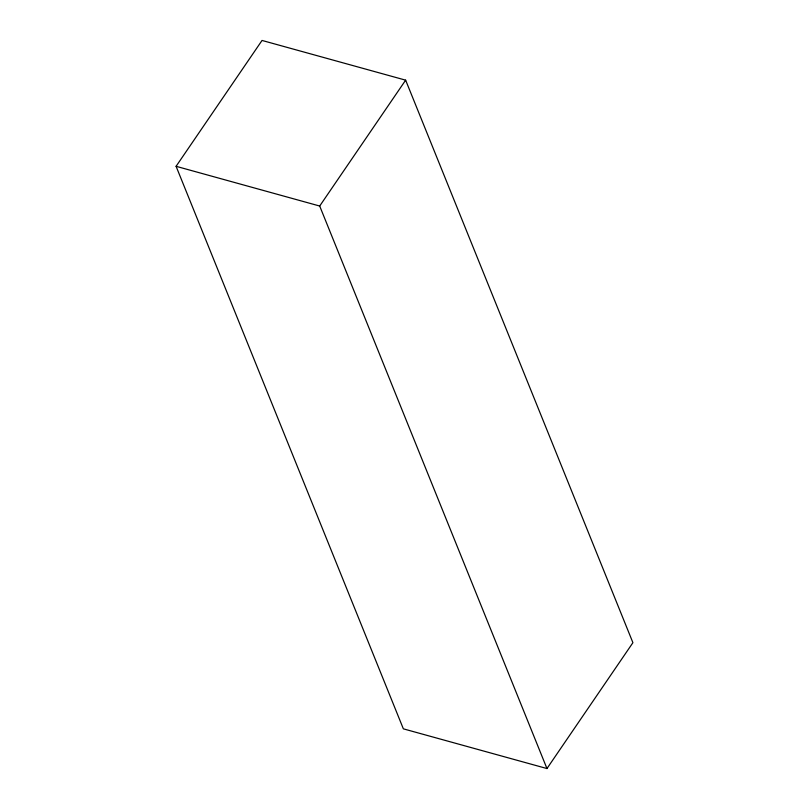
<?xml version="1.0" encoding="UTF-8"?>
<svg xmlns="http://www.w3.org/2000/svg" width="809" height="809" viewBox="0 0 809 809"><rect width="100%" height="100%" fill="white"/><g stroke="black" fill="none" stroke-linecap="round" stroke-linejoin="round"><path stroke-width="1.21" d="M176.089 166.31L262.035 40.45L405.643 80.162L632.911 642.69L546.965 768.55L403.357 728.838L176.089 166.31L319.697 206.032L546.965 768.55M319.697 206.032L405.643 80.162"/></g></svg>
